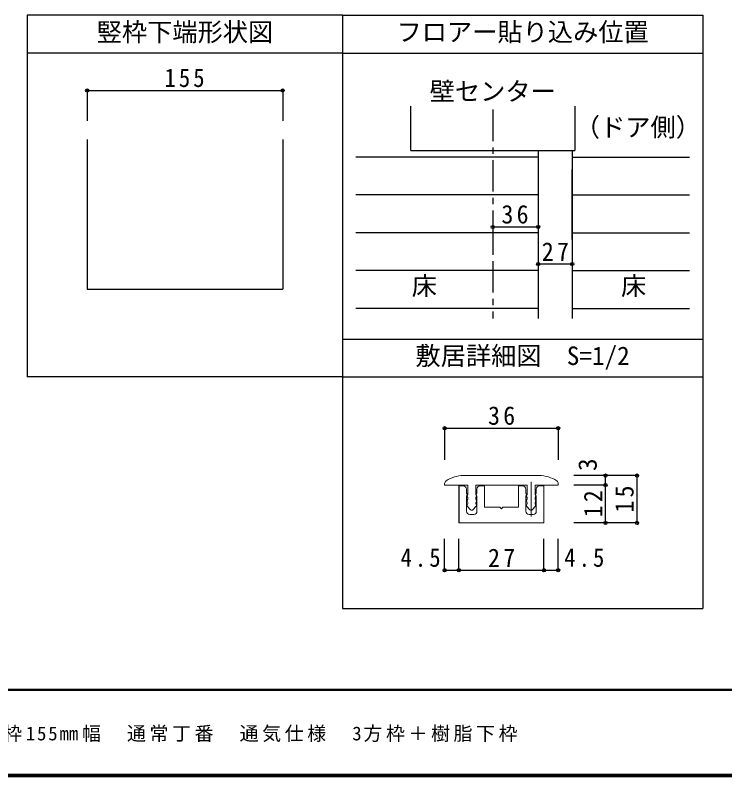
# Model space of a CAD drawing. Units: millimetres at full size, sheet at 1:5, with parts at other scales. Extents: x -973 to 977, y -718 to 696.
# Drawn here: x -578 to -16, y -701 to -98 of the extents above; entities that cross this region are included whole.
import ezdxf
from ezdxf.enums import TextEntityAlignment as Align

# ---------------------------------------------------------------- set-up
doc = ezdxf.new("R2010")
doc.units = ezdxf.units.MM
doc.header["$LTSCALE"] = 5
doc.header["$PDMODE"] = 32
doc.header["$PDSIZE"] = 2.5
doc.linetypes.add('CHAIN1', pattern=[8, 5, -1, 1, -1])
for name, color, linetype in [('0-1_通り芯', 4, 'CHAIN1'), ('0-3_仕上', 7, 'Continuous'), ('0-4_枠', 3, 'Continuous'), ('0-A_文字', 3, 'Continuous'), ('0-B_寸法', 4, 'Continuous'), ('0-D', 4, 'Continuous'), ('1-B_寸法', 7, 'Continuous'), ('F-1_通り芯', 6, 'Continuous'), ('F-A_文字', 7, 'Continuous')]:
    doc.layers.add(name, color=color, linetype=linetype)
doc.layers.add('1-7_金物', color=7, linetype='Continuous', lineweight=18)
doc.styles.add('ＭＳ ゴシック', font='')
doc.styles.get('ＭＳ ゴシック').set_extended_font_data('MS Gothic')

msp = doc.modelspace()

# ---------------------------------------------------------------- linework, layer by layer
at = {"layer": '0-1_通り芯'}
msp.add_line((-199.783, -172.252), (-199.783, -337.715), dxfattribs=at)
at = {"layer": '0-3_仕上'}
for p, q in [((-264.783, -204.616), (-264.783, -169.535)), ((-134.783, -169.535), (-134.783, -204.616)), ((-264.783, -204.616), (-134.783, -204.616))]:
    msp.add_line(p, q, dxfattribs=at)
at = {"layer": '0-4_枠'}
for p, q in [((-318.76, -97.5), (-568.76, -97.5)), ((-568.76, -97.5), (-568.76, -384.007)), ((-318.76, -97.5), (-318.76, -384.007)), ((-318.76, -127.5), (-568.76, -127.5)), ((-521.26, -195.826), (-521.26, -314.48)), ((-366.26, -195.826), (-366.26, -314.48)), ((-163.783, -204.616), (-163.783, -337.715)), ((-136.783, -204.616), (-136.783, -337.715)), ((-521.26, -314.48), (-366.26, -314.48)), ((-318.76, -384.007), (-568.76, -384.007))]:
    msp.add_line(p, q, dxfattribs=at)
at = {"layer": '0-4_枠', "color": 4}
for p, q in [((-521.26, -157.099), (-366.26, -157.099)), ((-521.26, -157.099), (-521.26, -181.089)), ((-366.26, -157.099), (-366.26, -181.089))]:
    msp.add_line(p, q, dxfattribs=at)
at = {"layer": '0-4_枠', "color": 7}
for p in [(-521.26, -157.099), (-366.26, -157.099)]:
    msp.add_point(p, dxfattribs=at)
at = {"layer": '0-A_文字'}
for p, q in [((-318.76, -97.5), (-318.76, -567.5)), ((-318.76, -97.5), (-33.347, -97.5)), ((-33.347, -97.5), (-33.347, -567.5)), ((-318.76, -127.5), (-33.347, -127.5)), ((-318.76, -354.026), (-33.347, -354.026)), ((-318.76, -384.026), (-33.347, -384.026)), ((-318.76, -567.5), (-33.347, -567.5))]:
    msp.add_line(p, q, dxfattribs=at)
at = {"layer": '0-B_寸法'}
for p, q in [((-136.783, -275.252), (-136.783, -219.616)), ((-199.783, -265.228), (-163.783, -265.228)), ((-199.783, -275.252), (-199.783, -284.867)), ((-163.783, -275.252), (-163.783, -284.867)), ((-136.783, -294.59), (-163.783, -294.59))]:
    msp.add_line(p, q, dxfattribs=at)
at = {"layer": '0-B_寸法', "color": 7}
for p in [(-199.783, -265.228), (-163.783, -265.228), (-163.783, -294.59), (-136.783, -294.59)]:
    msp.add_point(p, dxfattribs=at)
at = {"layer": '0-D'}
for p, q in [((-163.783, -209.867), (-308.283, -209.867)), ((-136.783, -209.867), (-43.859, -209.867)), ((-163.783, -239.867), (-308.283, -239.867)), ((-136.783, -239.867), (-43.859, -239.867)), ((-163.783, -269.867), (-308.283, -269.867)), ((-136.783, -269.867), (-43.859, -269.867)), ((-163.783, -299.867), (-308.283, -299.867)), ((-136.783, -299.867), (-43.859, -299.867)), ((-163.783, -329.867), (-308.283, -329.867)), ((-136.783, -329.867), (-43.859, -329.867))]:
    msp.add_line(p, q, dxfattribs=at)
at = {"layer": '1-7_金物'}
for p, q in [((-222.913, -462.203), (-162.913, -462.203)), ((-237.913, -469.703), (-237.913, -468.495)), ((-237.913, -469.703), (-219.538, -469.703)), ((-226.413, -470.453), (-226.413, -499.703)), ((-219.538, -477.203), (-219.538, -469.703)), ((-213.288, -477.203), (-213.288, -469.703)), ((-213.288, -469.703), (-172.538, -469.703)), ((-209.788, -470.453), (-206.413, -470.453)), ((-206.413, -470.453), (-206.413, -487.203)), ((-176.038, -470.453), (-179.413, -470.453)), ((-179.413, -470.453), (-179.413, -487.203)), ((-172.538, -477.203), (-172.538, -469.703)), ((-166.288, -477.203), (-166.288, -469.703)), ((-166.288, -469.703), (-147.913, -469.703)), ((-162.788, -470.453), (-159.163, -470.453)), ((-159.413, -470.453), (-159.413, -499.703)), ((-159.163, -470.453), (-159.163, -499.703)), ((-147.913, -469.703), (-147.913, -468.495)), ((-220.538, -476.078), (-220.538, -472.953)), ((-220.538, -476.078), (-220.02, -476.942)), ((-212.288, -476.078), (-212.806, -476.942)), ((-212.288, -476.078), (-212.288, -472.953)), ((-173.538, -476.078), (-173.538, -472.953)), ((-173.538, -476.078), (-173.02, -476.942)), ((-165.288, -476.078), (-165.806, -476.942)), ((-165.288, -476.078), (-165.288, -472.953)), ((-220.538, -478.578), (-220.02, -477.714)), ((-220.538, -490.453), (-220.538, -478.578)), ((-219.538, -477.203), (-220.056, -478.067)), ((-219.538, -480.953), (-220.056, -481.817)), ((-219.538, -483.453), (-220.056, -482.589)), ((-213.288, -477.203), (-212.77, -478.067)), ((-213.288, -479.703), (-212.77, -478.839)), ((-213.288, -480.953), (-213.288, -479.703)), ((-213.288, -480.953), (-212.77, -481.817)), ((-213.288, -483.453), (-212.77, -482.589)), ((-212.288, -478.578), (-212.806, -477.714)), ((-212.288, -490.453), (-212.288, -478.578)), ((-173.538, -478.578), (-173.02, -477.714)), ((-173.538, -490.453), (-173.538, -478.578)), ((-172.538, -477.203), (-173.056, -478.067)), ((-172.538, -479.703), (-173.056, -478.839)), ((-172.538, -480.953), (-173.056, -481.817)), ((-172.538, -483.453), (-173.056, -482.589)), ((-172.538, -480.953), (-172.538, -479.703)), ((-166.288, -477.203), (-165.77, -478.067)), ((-166.288, -480.953), (-165.77, -481.817)), ((-166.288, -483.453), (-165.77, -482.589)), ((-165.288, -478.578), (-165.806, -477.714)), ((-165.288, -490.453), (-165.288, -478.578)), ((-219.538, -484.703), (-220.056, -485.567)), ((-217.33, -489.303), (-219.963, -486.463)), ((-219.538, -483.453), (-219.538, -484.703)), ((-215.496, -489.303), (-212.863, -486.463)), ((-213.288, -484.703), (-213.288, -483.453)), ((-213.288, -484.703), (-212.77, -485.567)), ((-194.163, -487.203), (-206.413, -487.203)), ((-192.913, -488.453), (-194.163, -487.203)), ((-192.913, -488.453), (-191.663, -487.203)), ((-179.413, -487.203), (-191.663, -487.203)), ((-172.538, -484.703), (-173.056, -485.567)), ((-170.33, -489.303), (-172.963, -486.463)), ((-172.538, -484.703), (-172.538, -483.453)), ((-168.497, -489.303), (-165.863, -486.463)), ((-166.288, -483.453), (-166.288, -484.703)), ((-166.288, -484.703), (-165.77, -485.567)), ((-214.788, -492.953), (-218.038, -492.953)), ((-171.038, -492.953), (-167.788, -492.953)), ((-159.163, -499.703), (-226.663, -499.703))]:
    msp.add_line(p, q, dxfattribs=at)
at = {"layer": '1-7_金物', "color": 4}
msp.add_line((-169.413, -467.203), (-169.413, -494.556), dxfattribs=at)
at = {"layer": '1-7_金物'}
for points in [[(-223.038, -470.453), (-226.663, -470.453), (-226.663, -499.703)], [(-219.538, -480.953), (-219.538, -479.703), (-220.056, -478.839)], [(-166.288, -480.953), (-166.288, -479.703), (-165.77, -478.839)]]:
    msp.add_lwpolyline(points, dxfattribs=at)
for centre, radius, start, end in [((-222.913, -487.203), 25, 90, 123.74899), ((-162.913, -487.203), 25, 56.25101, 90), ((-235.413, -468.495), 2.5, 123.74899, 180), ((-223.038, -472.953), 2.5, 0, 90), ((-209.788, -472.953), 2.5, 90, 180), ((-176.038, -472.953), 2.5, 0, 90), ((-162.788, -472.953), 2.5, 90, 180), ((-150.413, -468.495), 2.5, 0, 56.25101), ((-219.413, -478.453), 0.75, 149.05365, 210.94635), ((-219.413, -482.203), 0.75, 149.05365, 210.94635), ((-220.663, -477.328), 0.75, 329.05368, 30.94635), ((-212.163, -477.328), 0.75, 149.05365, 210.94632), ((-213.413, -478.453), 0.75, 329.05365, 30.94632), ((-213.413, -482.203), 0.75, 329.05365, 30.94632), ((-172.413, -478.453), 0.75, 149.05366, 210.94634), ((-172.413, -482.203), 0.75, 149.05366, 210.94634), ((-173.663, -477.328), 0.75, 329.05368, 30.94635), ((-165.163, -477.328), 0.75, 149.05365, 210.94632), ((-166.413, -478.453), 0.75, 329.05365, 30.94635), ((-166.413, -482.203), 0.75, 329.05365, 30.94635), ((-219.413, -485.953), 0.75, 149.05362, 222.83826), ((-213.413, -485.953), 0.75, 317.16174, 30.94632), ((-172.413, -485.953), 0.75, 149.0537, 222.83827), ((-166.413, -485.953), 0.75, 317.16174, 30.94638), ((-218.038, -490.453), 2.5, 180, 270), ((-216.413, -488.453), 1.25, 222.83826, 317.16174), ((-214.788, -490.453), 2.5, 270, 0), ((-171.038, -490.453), 2.5, 180, 270), ((-169.413, -488.453), 1.25, 222.83827, 317.16174), ((-167.788, -490.453), 2.5, 270, 0)]:
    msp.add_arc(centre, radius, start, end, dxfattribs=at)
at = {"layer": '1-B_寸法', "color": 4}
for p, q in [((-237.913, -424.703), (-237.913, -449.703)), ((-237.913, -424.703), (-147.913, -424.703)), ((-147.913, -424.703), (-147.913, -449.703)), ((-110.413, -469.703), (-110.413, -462.203)), ((-110.413, -469.703), (-135.413, -469.703)), ((-110.413, -499.703), (-110.413, -469.703)), ((-85.413, -499.703), (-135.413, -499.703)), ((-237.913, -537.203), (-237.913, -512.203)), ((-226.663, -537.203), (-226.663, -512.203)), ((-159.163, -537.203), (-159.163, -512.203)), ((-147.913, -537.203), (-147.913, -512.203)), ((-237.913, -537.203), (-226.663, -537.203)), ((-226.663, -537.203), (-159.163, -537.203)), ((-159.163, -537.203), (-147.913, -537.203))]:
    msp.add_line(p, q, dxfattribs=at)
msp.add_lwpolyline([(-85.413, -499.703), (-85.413, -462.203), (-135.413, -462.203)], dxfattribs=at)
at = {"layer": '1-B_寸法'}
for p in [(-237.913, -424.703), (-147.913, -424.703), (-110.413, -462.203), (-85.413, -462.203), (-110.413, -469.703), (-110.413, -499.703), (-85.413, -499.703), (-237.913, -537.203), (-226.663, -537.203), (-159.163, -537.203), (-147.913, -537.203)]:
    msp.add_point(p, dxfattribs=at)
at = {"layer": 'F-1_通り芯'}
for p, q in [((976.653, -631.667), (-973.347, -631.667)), ((976.653, -632.5), (-973.347, -632.5)), ((976.653, -699.167), (-973.347, -699.167)), ((976.653, -700), (-973.347, -700)), ((976.653, -700.833), (-973.347, -700.833))]:
    msp.add_line(p, q, dxfattribs=at)

# ---------------------------------------------------------------- texts
at = {"layer": '0-4_枠', "color": 7, "style": 'ＭＳ ゴシック'}
msp.add_text('竪枠下端形状図', height=14.66, dxfattribs=at).set_placement((-513.76, -122.5), align=Align.BOTTOM_LEFT)
at = {"layer": '0-4_枠', "color": 7, "insert": (-460.01, -154.599), "char_height": 14.66, "attachment_point": 7, "style": 'ＭＳ ゴシック'}
msp.add_mtext('\\T1.27;\\W0.9;155', dxfattribs=at)
at = {"layer": '0-A_文字', "color": 7, "style": 'ＭＳ ゴシック'}
for s, p in [('フロアー貼り込み位置', (-276.054, -122.5)), ('壁センター', (-249.783, -169.535)), ('（ドア側）', (-134.711, -197.956)), ('床', (-264.033, -323.663)), ('床', (-98.115, -323.663)), ('敷居詳細図\u3000S=1/2', (-261.054, -379.026))]:
    msp.add_text(s, height=14.66, dxfattribs=at).set_placement(p, align=Align.BOTTOM_LEFT)
at = {"layer": '0-B_寸法', "color": 7, "char_height": 14.66, "attachment_point": 7, "style": 'ＭＳ ゴシック'}
for s, insert in [('\\T1.27;\\W0.95;36', (-192.908, -262.728)), ('\\T1.27;\\W0.95;27', (-160.908, -292.09))]:
    msp.add_mtext(s, dxfattribs=dict(at, insert=insert))
at = {"layer": '1-B_寸法', "style": 'ＭＳ ゴシック'}
msp.add_text('3', height=14.66, rotation=90, dxfattribs=at).set_placement((-112.913, -458.57), align=Align.BOTTOM_LEFT)
at = {"layer": '1-B_寸法', "char_height": 14.66, "attachment_point": 7, "style": 'ＭＳ ゴシック'}
for s, insert in [('\\T1.27;\\W0.95;36', (-203.538, -422.203)), ('\\T1.27;\\W0.9;4.5', (-272.896, -534.703)), ('\\T1.27;\\W0.95;27', (-203.538, -534.703)), ('\\T1.27;\\W0.9;4.5', (-143.092, -534.703))]:
    msp.add_mtext(s, dxfattribs=dict(at, insert=insert))
at = {"layer": '1-B_寸法', "char_height": 14.66, "attachment_point": 7, "rotation": 90, "style": 'ＭＳ ゴシック'}
for s, insert in [('\\T1.27;\\W0.95;12', (-112.913, -495.328)), ('\\T1.27;\\W0.95;15', (-87.913, -491.578))]:
    msp.add_mtext(s, dxfattribs=dict(at, insert=insert))
at = {"layer": 'F-A_文字', "insert": (-846.68, -673.333), "char_height": 11, "attachment_point": 7, "style": 'ＭＳ ゴシック'}
msp.add_mtext('\\T1.19;ドレタス\u3000H24トイレドア\u3000固定枠155㎜幅\u3000通常丁番\u3000通気仕様\u30003方枠＋樹脂下枠', dxfattribs=at)

doc.saveas('drawing.dxf')
